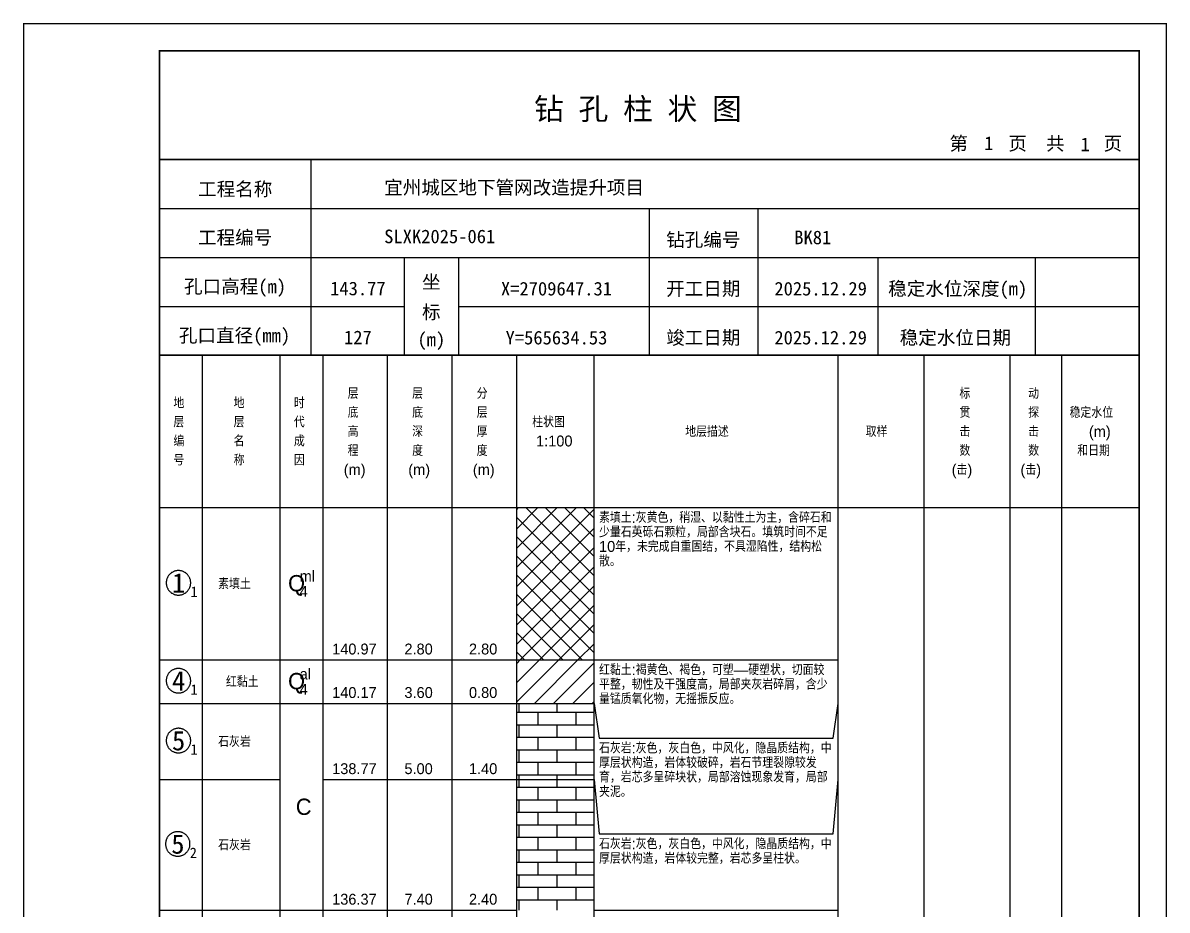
# Model space of a CAD drawing. Header units: millimetres. Extents: x 12489 to 89920, y 4630 to 4927.
# Drawn here: x 30089.3 to 30299.6, y 4763.7 to 4926.8 of the extents above; entities that cross this region are included whole.
import ezdxf
from ezdxf.enums import TextEntityAlignment as Align

# ---------------------------------------------------------------- set-up
doc = ezdxf.new("R2010")
doc.units = ezdxf.units.MM
doc.layers.add('ZZT_TC', color=7, linetype='Continuous')
doc.styles.add('成果图图块', font='', dxfattribs={"height": 2.5})
doc.styles.add('成果图模板', font='')
doc.styles.add('成果图模板标题', font='simhei.ttf')
doc.styles.add('成果图表体', font='Comfont.shx', dxfattribs={"height": 2, "bigfont": 'Hztxt12a.shx'})
doc.styles.get('成果图图块').set_extended_font_data('FangSong_GB2312')
doc.styles.get('成果图模板').set_extended_font_data('FangSong_GB2312')
pattern_1 = [(0, (0, 0), (0, 2.3), []), (90, (0, 0), (-3.5, 2.3), [2.3, -2.3])]

# ---------------------------------------------------------------- blocks, each defined once
blk = doc.blocks.new('DCBH-1-1-1104', base_point=(0.3, -0.11))
at = {"layer": 'ZZT_TC', "color": 7}
blk.add_polyline3d([(-0.19, 2.31, 0), (-0.3, 2.31, 0), (-0.41, 2.3, 0), (-0.52, 2.29, 0), (-0.63, 2.27, 0), (-0.73, 2.24, 0), (-0.84, 2.21, 0), (-0.95, 2.18, 0), (-1.05, 2.14, 0), (-1.15, 2.09, 0), (-1.25, 2.04, 0), (-1.35, 1.99, 0), (-1.44, 1.93, 0), (-1.53, 1.87, 0), (-1.62, 1.8, 0), (-1.7, 1.73, 0), (-1.78, 1.65, 0), (-1.86, 1.57, 0), (-1.93, 1.49, 0), (-2, 1.4, 0), (-2.06, 1.31, 0), (-2.12, 1.22, 0), (-2.17, 1.12, 0), (-2.22, 1.02, 0), (-2.27, 0.92, 0), (-2.31, 0.82, 0), (-2.34, 0.71, 0), (-2.37, 0.61, 0), (-2.4, 0.5, 0), (-2.41, 0.39, 0), (-2.43, 0.28, 0), (-2.44, 0.17, 0), (-2.44, 0.06, 0), (-2.44, -0.05, 0), (-2.43, -0.16, 0), (-2.41, -0.27, 0), (-2.4, -0.38, 0), (-2.37, -0.49, 0), (-2.34, -0.6, 0), (-2.31, -0.7, 0), (-2.27, -0.8, 0), (-2.22, -0.9, 0), (-2.17, -1, 0), (-2.12, -1.1, 0), (-2.06, -1.19, 0), (-2, -1.28, 0), (-1.93, -1.37, 0), (-1.86, -1.45, 0), (-1.78, -1.53, 0), (-1.7, -1.61, 0), (-1.62, -1.68, 0), (-1.53, -1.75, 0), (-1.44, -1.81, 0), (-1.35, -1.87, 0), (-1.25, -1.93, 0), (-1.15, -1.98, 0), (-1.05, -2.02, 0), (-0.95, -2.06, 0), (-0.84, -2.1, 0), (-0.73, -2.13, 0), (-0.63, -2.15, 0), (-0.52, -2.17, 0), (-0.41, -2.18, 0), (-0.3, -2.19, 0), (-0.19, -2.19, 0), (-0.08, -2.19, 0), (0.03, -2.18, 0), (0.14, -2.17, 0), (0.25, -2.15, 0), (0.36, -2.13, 0), (0.47, -2.1, 0), (0.57, -2.06, 0), (0.67, -2.02, 0), (0.77, -1.98, 0), (0.87, -1.93, 0), (0.97, -1.87, 0), (1.06, -1.81, 0), (1.15, -1.75, 0), (1.24, -1.68, 0), (1.32, -1.61, 0), (1.4, -1.53, 0), (1.48, -1.45, 0), (1.55, -1.37, 0), (1.62, -1.28, 0), (1.68, -1.19, 0), (1.74, -1.1, 0), (1.8, -1, 0), (1.85, -0.9, 0), (1.89, -0.8, 0), (1.93, -0.7, 0), (1.97, -0.6, 0), (2, -0.49, 0), (2.02, -0.38, 0), (2.04, -0.27, 0), (2.05, -0.16, 0), (2.06, -0.05, 0), (2.06, 0.06, 0), (2.06, 0.17, 0), (2.05, 0.28, 0), (2.04, 0.39, 0), (2.02, 0.5, 0), (2, 0.61, 0), (1.97, 0.71, 0), (1.93, 0.82, 0), (1.89, 0.92, 0), (1.85, 1.02, 0), (1.8, 1.12, 0), (1.74, 1.22, 0), (1.68, 1.31, 0), (1.62, 1.4, 0), (1.55, 1.49, 0), (1.48, 1.57, 0), (1.4, 1.65, 0), (1.32, 1.73, 0), (1.24, 1.8, 0), (1.15, 1.87, 0), (1.06, 1.93, 0), (0.97, 1.99, 0), (0.87, 2.04, 0), (0.77, 2.09, 0), (0.67, 2.14, 0), (0.57, 2.18, 0), (0.47, 2.21, 0), (0.36, 2.24, 0), (0.25, 2.27, 0), (0.14, 2.29, 0), (0.03, 2.3, 0), (-0.08, 2.31, 0), (-0.19, 2.31, 0)], dxfattribs=at)
at = {"style": '成果图图块'}
blk.add_text('1', height=3.57, dxfattribs=at).set_placement((-0.16, -1.74), align=Align.CENTER)
blk.add_text('1', height=1.91, dxfattribs=at).set_placement((2.03, -2.53))
blk = doc.blocks.new('DCBH-1-1-1105', base_point=(0.3, -0.11))
at = {"layer": 'ZZT_TC', "color": 7}
blk.add_polyline3d([(-0.19, 2.31, 0), (-0.3, 2.31, 0), (-0.41, 2.3, 0), (-0.52, 2.29, 0), (-0.63, 2.27, 0), (-0.73, 2.24, 0), (-0.84, 2.21, 0), (-0.95, 2.18, 0), (-1.05, 2.14, 0), (-1.15, 2.09, 0), (-1.25, 2.04, 0), (-1.35, 1.99, 0), (-1.44, 1.93, 0), (-1.53, 1.87, 0), (-1.62, 1.8, 0), (-1.7, 1.73, 0), (-1.78, 1.65, 0), (-1.86, 1.57, 0), (-1.93, 1.49, 0), (-2, 1.4, 0), (-2.06, 1.31, 0), (-2.12, 1.22, 0), (-2.17, 1.12, 0), (-2.22, 1.02, 0), (-2.27, 0.92, 0), (-2.31, 0.82, 0), (-2.34, 0.71, 0), (-2.37, 0.61, 0), (-2.4, 0.5, 0), (-2.41, 0.39, 0), (-2.43, 0.28, 0), (-2.44, 0.17, 0), (-2.44, 0.06, 0), (-2.44, -0.05, 0), (-2.43, -0.16, 0), (-2.41, -0.27, 0), (-2.4, -0.38, 0), (-2.37, -0.49, 0), (-2.34, -0.6, 0), (-2.31, -0.7, 0), (-2.27, -0.8, 0), (-2.22, -0.9, 0), (-2.17, -1, 0), (-2.12, -1.1, 0), (-2.06, -1.19, 0), (-2, -1.28, 0), (-1.93, -1.37, 0), (-1.86, -1.45, 0), (-1.78, -1.53, 0), (-1.7, -1.61, 0), (-1.62, -1.68, 0), (-1.53, -1.75, 0), (-1.44, -1.81, 0), (-1.35, -1.87, 0), (-1.25, -1.93, 0), (-1.15, -1.98, 0), (-1.05, -2.02, 0), (-0.95, -2.06, 0), (-0.84, -2.1, 0), (-0.73, -2.13, 0), (-0.63, -2.15, 0), (-0.52, -2.17, 0), (-0.41, -2.18, 0), (-0.3, -2.19, 0), (-0.19, -2.19, 0), (-0.08, -2.19, 0), (0.03, -2.18, 0), (0.14, -2.17, 0), (0.25, -2.15, 0), (0.36, -2.13, 0), (0.47, -2.1, 0), (0.57, -2.06, 0), (0.67, -2.02, 0), (0.77, -1.98, 0), (0.87, -1.93, 0), (0.97, -1.87, 0), (1.06, -1.81, 0), (1.15, -1.75, 0), (1.24, -1.68, 0), (1.32, -1.61, 0), (1.4, -1.53, 0), (1.48, -1.45, 0), (1.55, -1.37, 0), (1.62, -1.28, 0), (1.68, -1.19, 0), (1.74, -1.1, 0), (1.8, -1, 0), (1.85, -0.9, 0), (1.89, -0.8, 0), (1.93, -0.7, 0), (1.97, -0.6, 0), (2, -0.49, 0), (2.02, -0.38, 0), (2.04, -0.27, 0), (2.05, -0.16, 0), (2.06, -0.05, 0), (2.06, 0.06, 0), (2.06, 0.17, 0), (2.05, 0.28, 0), (2.04, 0.39, 0), (2.02, 0.5, 0), (2, 0.61, 0), (1.97, 0.71, 0), (1.93, 0.82, 0), (1.89, 0.92, 0), (1.85, 1.02, 0), (1.8, 1.12, 0), (1.74, 1.22, 0), (1.68, 1.31, 0), (1.62, 1.4, 0), (1.55, 1.49, 0), (1.48, 1.57, 0), (1.4, 1.65, 0), (1.32, 1.73, 0), (1.24, 1.8, 0), (1.15, 1.87, 0), (1.06, 1.93, 0), (0.97, 1.99, 0), (0.87, 2.04, 0), (0.77, 2.09, 0), (0.67, 2.14, 0), (0.57, 2.18, 0), (0.47, 2.21, 0), (0.36, 2.24, 0), (0.25, 2.27, 0), (0.14, 2.29, 0), (0.03, 2.3, 0), (-0.08, 2.31, 0), (-0.19, 2.31, 0)], dxfattribs=at)
at = {"style": '成果图图块'}
blk.add_text('4', height=3.57, dxfattribs=at).set_placement((-0.16, -1.74), align=Align.CENTER)
blk.add_text('1', height=1.91, dxfattribs=at).set_placement((2.03, -2.53))
blk = doc.blocks.new('DCBH-1-1-1106', base_point=(0.3, -0.11))
at = {"layer": 'ZZT_TC', "color": 7}
blk.add_polyline3d([(-0.19, 2.31, 0), (-0.3, 2.31, 0), (-0.41, 2.3, 0), (-0.52, 2.29, 0), (-0.63, 2.27, 0), (-0.73, 2.24, 0), (-0.84, 2.21, 0), (-0.95, 2.18, 0), (-1.05, 2.14, 0), (-1.15, 2.09, 0), (-1.25, 2.04, 0), (-1.35, 1.99, 0), (-1.44, 1.93, 0), (-1.53, 1.87, 0), (-1.62, 1.8, 0), (-1.7, 1.73, 0), (-1.78, 1.65, 0), (-1.86, 1.57, 0), (-1.93, 1.49, 0), (-2, 1.4, 0), (-2.06, 1.31, 0), (-2.12, 1.22, 0), (-2.17, 1.12, 0), (-2.22, 1.02, 0), (-2.27, 0.92, 0), (-2.31, 0.82, 0), (-2.34, 0.71, 0), (-2.37, 0.61, 0), (-2.4, 0.5, 0), (-2.41, 0.39, 0), (-2.43, 0.28, 0), (-2.44, 0.17, 0), (-2.44, 0.06, 0), (-2.44, -0.05, 0), (-2.43, -0.16, 0), (-2.41, -0.27, 0), (-2.4, -0.38, 0), (-2.37, -0.49, 0), (-2.34, -0.6, 0), (-2.31, -0.7, 0), (-2.27, -0.8, 0), (-2.22, -0.9, 0), (-2.17, -1, 0), (-2.12, -1.1, 0), (-2.06, -1.19, 0), (-2, -1.28, 0), (-1.93, -1.37, 0), (-1.86, -1.45, 0), (-1.78, -1.53, 0), (-1.7, -1.61, 0), (-1.62, -1.68, 0), (-1.53, -1.75, 0), (-1.44, -1.81, 0), (-1.35, -1.87, 0), (-1.25, -1.93, 0), (-1.15, -1.98, 0), (-1.05, -2.02, 0), (-0.95, -2.06, 0), (-0.84, -2.1, 0), (-0.73, -2.13, 0), (-0.63, -2.15, 0), (-0.52, -2.17, 0), (-0.41, -2.18, 0), (-0.3, -2.19, 0), (-0.19, -2.19, 0), (-0.08, -2.19, 0), (0.03, -2.18, 0), (0.14, -2.17, 0), (0.25, -2.15, 0), (0.36, -2.13, 0), (0.47, -2.1, 0), (0.57, -2.06, 0), (0.67, -2.02, 0), (0.77, -1.98, 0), (0.87, -1.93, 0), (0.97, -1.87, 0), (1.06, -1.81, 0), (1.15, -1.75, 0), (1.24, -1.68, 0), (1.32, -1.61, 0), (1.4, -1.53, 0), (1.48, -1.45, 0), (1.55, -1.37, 0), (1.62, -1.28, 0), (1.68, -1.19, 0), (1.74, -1.1, 0), (1.8, -1, 0), (1.85, -0.9, 0), (1.89, -0.8, 0), (1.93, -0.7, 0), (1.97, -0.6, 0), (2, -0.49, 0), (2.02, -0.38, 0), (2.04, -0.27, 0), (2.05, -0.16, 0), (2.06, -0.05, 0), (2.06, 0.06, 0), (2.06, 0.17, 0), (2.05, 0.28, 0), (2.04, 0.39, 0), (2.02, 0.5, 0), (2, 0.61, 0), (1.97, 0.71, 0), (1.93, 0.82, 0), (1.89, 0.92, 0), (1.85, 1.02, 0), (1.8, 1.12, 0), (1.74, 1.22, 0), (1.68, 1.31, 0), (1.62, 1.4, 0), (1.55, 1.49, 0), (1.48, 1.57, 0), (1.4, 1.65, 0), (1.32, 1.73, 0), (1.24, 1.8, 0), (1.15, 1.87, 0), (1.06, 1.93, 0), (0.97, 1.99, 0), (0.87, 2.04, 0), (0.77, 2.09, 0), (0.67, 2.14, 0), (0.57, 2.18, 0), (0.47, 2.21, 0), (0.36, 2.24, 0), (0.25, 2.27, 0), (0.14, 2.29, 0), (0.03, 2.3, 0), (-0.08, 2.31, 0), (-0.19, 2.31, 0)], dxfattribs=at)
at = {"style": '成果图图块'}
blk.add_text('5', height=3.57, dxfattribs=at).set_placement((-0.16, -1.74), align=Align.CENTER)
blk.add_text('1', height=1.91, dxfattribs=at).set_placement((2.03, -2.53))
blk = doc.blocks.new('DCBH-1-1-1107', base_point=(0.43, -0.11))
at = {"layer": 'ZZT_TC', "color": 7}
blk.add_polyline3d([(-0.19, 2.31, 0), (-0.3, 2.31, 0), (-0.41, 2.3, 0), (-0.52, 2.29, 0), (-0.63, 2.27, 0), (-0.73, 2.24, 0), (-0.84, 2.21, 0), (-0.95, 2.18, 0), (-1.05, 2.14, 0), (-1.15, 2.09, 0), (-1.25, 2.04, 0), (-1.35, 1.99, 0), (-1.44, 1.93, 0), (-1.53, 1.87, 0), (-1.62, 1.8, 0), (-1.7, 1.73, 0), (-1.78, 1.65, 0), (-1.86, 1.57, 0), (-1.93, 1.49, 0), (-2, 1.4, 0), (-2.06, 1.31, 0), (-2.12, 1.22, 0), (-2.17, 1.12, 0), (-2.22, 1.02, 0), (-2.27, 0.92, 0), (-2.31, 0.82, 0), (-2.34, 0.71, 0), (-2.37, 0.61, 0), (-2.4, 0.5, 0), (-2.41, 0.39, 0), (-2.43, 0.28, 0), (-2.44, 0.17, 0), (-2.44, 0.06, 0), (-2.44, -0.05, 0), (-2.43, -0.16, 0), (-2.41, -0.27, 0), (-2.4, -0.38, 0), (-2.37, -0.49, 0), (-2.34, -0.6, 0), (-2.31, -0.7, 0), (-2.27, -0.8, 0), (-2.22, -0.9, 0), (-2.17, -1, 0), (-2.12, -1.1, 0), (-2.06, -1.19, 0), (-2, -1.28, 0), (-1.93, -1.37, 0), (-1.86, -1.45, 0), (-1.78, -1.53, 0), (-1.7, -1.61, 0), (-1.62, -1.68, 0), (-1.53, -1.75, 0), (-1.44, -1.81, 0), (-1.35, -1.87, 0), (-1.25, -1.93, 0), (-1.15, -1.98, 0), (-1.05, -2.02, 0), (-0.95, -2.06, 0), (-0.84, -2.1, 0), (-0.73, -2.13, 0), (-0.63, -2.15, 0), (-0.52, -2.17, 0), (-0.41, -2.18, 0), (-0.3, -2.19, 0), (-0.19, -2.19, 0), (-0.08, -2.19, 0), (0.03, -2.18, 0), (0.14, -2.17, 0), (0.25, -2.15, 0), (0.36, -2.13, 0), (0.47, -2.1, 0), (0.57, -2.06, 0), (0.67, -2.02, 0), (0.77, -1.98, 0), (0.87, -1.93, 0), (0.97, -1.87, 0), (1.06, -1.81, 0), (1.15, -1.75, 0), (1.24, -1.68, 0), (1.32, -1.61, 0), (1.4, -1.53, 0), (1.48, -1.45, 0), (1.55, -1.37, 0), (1.62, -1.28, 0), (1.68, -1.19, 0), (1.74, -1.1, 0), (1.8, -1, 0), (1.85, -0.9, 0), (1.89, -0.8, 0), (1.93, -0.7, 0), (1.97, -0.6, 0), (2, -0.49, 0), (2.02, -0.38, 0), (2.04, -0.27, 0), (2.05, -0.16, 0), (2.06, -0.05, 0), (2.06, 0.06, 0), (2.06, 0.17, 0), (2.05, 0.28, 0), (2.04, 0.39, 0), (2.02, 0.5, 0), (2, 0.61, 0), (1.97, 0.71, 0), (1.93, 0.82, 0), (1.89, 0.92, 0), (1.85, 1.02, 0), (1.8, 1.12, 0), (1.74, 1.22, 0), (1.68, 1.31, 0), (1.62, 1.4, 0), (1.55, 1.49, 0), (1.48, 1.57, 0), (1.4, 1.65, 0), (1.32, 1.73, 0), (1.24, 1.8, 0), (1.15, 1.87, 0), (1.06, 1.93, 0), (0.97, 1.99, 0), (0.87, 2.04, 0), (0.77, 2.09, 0), (0.67, 2.14, 0), (0.57, 2.18, 0), (0.47, 2.21, 0), (0.36, 2.24, 0), (0.25, 2.27, 0), (0.14, 2.29, 0), (0.03, 2.3, 0), (-0.08, 2.31, 0), (-0.19, 2.31, 0)], dxfattribs=at)
at = {"style": '成果图图块'}
blk.add_text('5', height=3.57, dxfattribs=at).set_placement((-0.16, -1.74), align=Align.CENTER)
blk.add_text('2', height=1.91, dxfattribs=at).set_placement((2.03, -2.53))
blk = doc.blocks.new('钻孔柱状图路桥昇龙制图梁世成校核莫家里.dwg81', base_point=(25, 236))
for p, q in [((52.82, 236), (52.82, 272)), ((25, 263), (205, 263)), ((115, 236), (115, 263)), ((135, 236), (135, 263)), ((25, 254), (205, 254)), ((70, 236), (70, 254)), ((80, 236), (80, 254)), ((157, 236), (157, 254)), ((185.95, 236), (185.95, 254)), ((25, 245), (70, 245)), ((80, 245), (205, 245))]:
    blk.add_line(p, q)
for points, const_width in [([(0, 0), (210, 0), (210, 297), (0, 297)], 0.25), ([(25, 5), (205, 5), (205, 292), (25, 292)], 0.3)]:
    blk.add_lwpolyline(points, close=True, dxfattribs=dict(const_width=const_width))
at = {"const_width": 0.3}
for points in [[(25, 272), (205, 272)], [(25, 236), (205, 236)]]:
    blk.add_lwpolyline(points, dxfattribs=at)
for s, height, style, p in [('钻 孔 柱 状 图', 4, '成果图模板标题', (93.8, 279.31)), ('第', 2.5, '成果图模板', (170.12, 273.7)), ('页', 2.5, '成果图模板', (180.96, 273.7)), ('共', 2.5, '成果图模板', (187.88, 273.7)), ('页', 2.5, '成果图模板', (198.44, 273.7)), ('工程名称', 2.5, '成果图模板', (32.07, 265.32)), ('宜州城区地下管网改造提升项目', 2.5, '成果图模板', (66.26, 265.61)), ('工程编号', 2.5, '成果图模板', (32.05, 256.41)), ('SLXK2025-061', 2.5, '成果图模板', (66.26, 256.61)), ('钻孔编号', 2.5, '成果图模板', (118.08, 256)), ('BK81', 2.5, '成果图模板', (141.61, 256.43)), ('孔口高程(m)', 2.5, '成果图模板', (29.48, 247.41)), ('坐', 2.5, '成果图模板', (73.21, 248.24)), ('开工日期', 2.5, '成果图模板', (118.08, 247)), ('稳定水位深度(m)', 2.5, '成果图模板', (158.86, 247)), ('标', 2.5, '成果图模板', (73.21, 242.7)), ('孔口直径(mm)', 2.5, '成果图模板', (28.54, 238.41)), ('(m) ', 2.5, '成果图模板', (72.38, 237.65)), ('竣工日期', 2.5, '成果图模板', (118.08, 238)), ('稳定水位日期', 2.5, '成果图模板', (160.99, 238))]:
    blk.add_text(s, height=height, dxfattribs=dict(style=style)).set_placement(p)
at = {"style": '成果图模板'}
for s, p in [('1', (177.35, 273.74)), ('1', (195.08, 273.53)), ('143.77', (61.43, 247.04)), ('X=2709647.31', (97.92, 247)), ('2025.12.29', (146.46, 247)), ('127', (61.43, 238.04)), ('Y=565634.53', (97.92, 238)), ('2025.12.29', (146.46, 238))]:
    blk.add_text(s, height=2.5, dxfattribs=at).set_placement(p, align=Align.CENTER)

msp = doc.modelspace()

# ---------------------------------------------------------------- hatches: boundary and pattern name
at = {"linetype": 'Continuous'}
h = msp.add_hatch(dxfattribs=at)
h.set_pattern_fill('GKSTT', scale=0.5, style=0, pattern_type=2)
h.set_pattern_definition([(45, (0, 0), (-1.76776695, 1.76776695), []), (135, (0, 0), (-1.76776695, -1.76776695), [])])
h.paths.add_polyline_path([(30180.06, 4809.71), (30194.29, 4809.71), (30194.29, 4837.71), (30180.06, 4837.71)])
h = msp.add_hatch(dxfattribs=at)
h.set_pattern_fill('GKNXT', scale=0.5, style=0, pattern_type=2)
h.set_pattern_definition([(45, (0, 0), (-1.76776695, 1.76776695), [])])
h.paths.add_polyline_path([(30180.06, 4801.71), (30194.29, 4801.71), (30194.29, 4809.71), (30180.06, 4809.71)])
h = msp.add_hatch(dxfattribs=at)
h.set_pattern_fill('GKSHY', scale=0.5, style=0, pattern_type=2)
h.set_pattern_definition(pattern_1)
h.paths.add_polyline_path([(30180.06, 4787.71), (30194.29, 4787.71), (30194.29, 4801.71), (30180.06, 4801.71)])
h = msp.add_hatch(dxfattribs=at)
h.set_pattern_fill('GKSHY', scale=0.5, style=0, pattern_type=2)
h.set_pattern_definition(pattern_1)
h.paths.add_polyline_path([(30180.06, 4763.71), (30194.29, 4763.71), (30194.29, 4787.71), (30180.06, 4787.71)])

# ---------------------------------------------------------------- linework, layer by layer
at = {"color": 0}
for p, q in [((30114.45, 4837.71), (30122.35, 4837.71)), ((30114.45, 4809.71), (30114.45, 4837.71)), ((30122.35, 4809.71), (30122.35, 4837.71)), ((30114.45, 4809.71), (30122.35, 4809.71)), ((30114.45, 4809.71), (30122.35, 4809.71)), ((30114.45, 4801.71), (30114.45, 4809.71)), ((30122.35, 4801.71), (30122.35, 4809.71)), ((30114.45, 4801.71), (30122.35, 4801.71)), ((30114.45, 4801.71), (30122.35, 4801.71)), ((30114.45, 4787.71), (30114.45, 4801.71)), ((30122.35, 4787.71), (30122.35, 4801.71)), ((30114.45, 4787.71), (30122.35, 4787.71)), ((30114.45, 4787.71), (30122.35, 4787.71)), ((30114.45, 4763.71), (30114.45, 4787.71)), ((30122.35, 4763.71), (30122.35, 4787.71)), ((30114.45, 4763.71), (30122.35, 4763.71))]:
    msp.add_line(p, q, dxfattribs=at)
for points in [[(30114.45, 4865.71), (30122.35, 4865.71)], [(30114.45, 4837.71), (30114.45, 4865.71)], [(30122.35, 4837.71), (30122.35, 4865.71)], [(30122.35, 4865.71), (30136.58, 4865.71)], [(30122.35, 4837.71), (30122.35, 4865.71)], [(30136.58, 4837.71), (30136.58, 4865.71)], [(30136.58, 4865.71), (30144.49, 4865.71)], [(30136.58, 4837.71), (30136.58, 4865.71)], [(30144.49, 4837.71), (30144.49, 4865.71)], [(30144.49, 4865.71), (30156.35, 4865.71)], [(30144.49, 4837.71), (30144.49, 4865.71)], [(30156.35, 4837.71), (30156.35, 4865.71)], [(30156.35, 4865.71), (30168.2, 4865.71)], [(30156.35, 4837.71), (30156.35, 4865.71)], [(30168.2, 4837.71), (30168.2, 4865.71)], [(30168.2, 4865.71), (30180.06, 4865.71)], [(30168.2, 4837.71), (30168.2, 4865.71)], [(30180.06, 4837.71), (30180.06, 4865.71)], [(30180.06, 4865.71), (30194.29, 4865.71)], [(30180.06, 4837.71), (30180.06, 4865.71)], [(30194.29, 4837.71), (30194.29, 4865.71)], [(30194.29, 4865.71), (30239.11, 4865.71)], [(30194.29, 4837.71), (30194.29, 4865.71)], [(30239.11, 4837.71), (30239.11, 4865.71)], [(30239.11, 4865.71), (30254.92, 4865.71)], [(30239.11, 4837.71), (30239.11, 4865.71)], [(30254.92, 4837.71), (30254.92, 4865.71)], [(30254.92, 4865.71), (30270.73, 4865.71)], [(30254.92, 4837.71), (30254.92, 4865.71)], [(30270.73, 4837.71), (30270.73, 4865.71)], [(30270.73, 4865.71), (30280.22, 4865.71)], [(30270.73, 4837.71), (30270.73, 4865.71)], [(30280.22, 4837.71), (30280.22, 4865.71)], [(30280.22, 4865.71), (30294.45, 4865.71)], [(30280.22, 4837.71), (30280.22, 4865.71)], [(30294.45, 4837.71), (30294.45, 4865.71)], [(30114.45, 4837.71), (30122.35, 4837.71)], [(30114.45, 4643.71), (30114.45, 4837.71)], [(30114.45, 4837.71), (30122.35, 4837.71)], [(30122.35, 4643.71), (30122.35, 4837.71)], [(30122.35, 4837.71), (30136.58, 4837.71)], [(30122.35, 4643.71), (30122.35, 4837.71)], [(30122.35, 4837.71), (30136.58, 4837.71)], [(30122.35, 4837.71), (30136.58, 4837.71)], [(30122.35, 4809.71), (30122.35, 4837.71)], [(30136.58, 4643.71), (30136.58, 4837.71)], [(30136.58, 4809.71), (30136.58, 4837.71)], [(30136.58, 4837.71), (30144.49, 4837.71)], [(30136.58, 4643.71), (30136.58, 4837.71)], [(30136.58, 4837.71), (30144.49, 4837.71)], [(30136.58, 4837.71), (30144.49, 4837.71)], [(30136.58, 4809.71), (30136.58, 4837.71)], [(30144.49, 4643.71), (30144.49, 4837.71)], [(30144.49, 4809.71), (30144.49, 4837.71)], [(30144.49, 4837.71), (30156.35, 4837.71)], [(30144.49, 4643.71), (30144.49, 4837.71)], [(30144.49, 4837.71), (30156.35, 4837.71)], [(30144.49, 4837.71), (30156.35, 4837.71)], [(30144.49, 4809.71), (30144.49, 4837.71)], [(30156.35, 4643.71), (30156.35, 4837.71)], [(30156.35, 4809.71), (30156.35, 4837.71)], [(30156.35, 4837.71), (30168.2, 4837.71)], [(30156.35, 4643.71), (30156.35, 4837.71)], [(30156.35, 4837.71), (30168.2, 4837.71)], [(30156.35, 4837.71), (30168.2, 4837.71)], [(30156.35, 4809.71), (30156.35, 4837.71)], [(30168.2, 4643.71), (30168.2, 4837.71)], [(30168.2, 4809.71), (30168.2, 4837.71)], [(30168.2, 4837.71), (30180.06, 4837.71)], [(30168.2, 4643.71), (30168.2, 4837.71)], [(30168.2, 4837.71), (30180.06, 4837.71)], [(30168.2, 4837.71), (30180.06, 4837.71)], [(30168.2, 4809.71), (30168.2, 4837.71)], [(30180.06, 4643.71), (30180.06, 4837.71)], [(30180.06, 4809.71), (30180.06, 4837.71)], [(30180.06, 4837.71), (30194.29, 4837.71)], [(30180.06, 4643.71), (30180.06, 4837.71)], [(30180.06, 4837.71), (30194.29, 4837.71)], [(30194.29, 4643.71), (30194.29, 4837.71)], [(30194.29, 4837.71), (30239.11, 4837.71)], [(30194.29, 4643.71), (30194.29, 4837.71)], [(30194.29, 4837.71), (30239.11, 4837.71)], [(30194.29, 4837.71), (30239.11, 4837.71)], [(30194.29, 4809.71), (30194.29, 4837.71)], [(30239.11, 4643.71), (30239.11, 4837.71)], [(30239.11, 4809.71), (30239.11, 4837.71)], [(30239.11, 4837.71), (30254.92, 4837.71)], [(30239.11, 4643.71), (30239.11, 4837.71)], [(30239.11, 4837.71), (30254.92, 4837.71)], [(30254.92, 4643.71), (30254.92, 4837.71)], [(30254.92, 4837.71), (30270.73, 4837.71)], [(30254.92, 4643.71), (30254.92, 4837.71)], [(30254.92, 4837.71), (30270.73, 4837.71)], [(30270.73, 4643.71), (30270.73, 4837.71)], [(30270.73, 4837.71), (30280.22, 4837.71)], [(30270.73, 4643.71), (30270.73, 4837.71)], [(30270.73, 4837.71), (30280.22, 4837.71)], [(30280.22, 4643.71), (30280.22, 4837.71)], [(30280.22, 4837.71), (30294.45, 4837.71)], [(30280.22, 4643.71), (30280.22, 4837.71)], [(30280.22, 4837.71), (30294.45, 4837.71)], [(30294.45, 4643.71), (30294.45, 4837.71)], [(30122.35, 4809.71), (30136.58, 4809.71)], [(30122.35, 4809.71), (30136.58, 4809.71)], [(30122.35, 4801.71), (30122.35, 4809.71)], [(30136.58, 4801.71), (30136.58, 4809.71)], [(30136.58, 4809.71), (30144.49, 4809.71)], [(30136.58, 4809.71), (30144.49, 4809.71)], [(30136.58, 4801.71), (30136.58, 4809.71)], [(30144.49, 4801.71), (30144.49, 4809.71)], [(30144.49, 4809.71), (30156.35, 4809.71)], [(30144.49, 4809.71), (30156.35, 4809.71)], [(30144.49, 4801.71), (30144.49, 4809.71)], [(30156.35, 4801.71), (30156.35, 4809.71)], [(30156.35, 4809.71), (30168.2, 4809.71)], [(30156.35, 4809.71), (30168.2, 4809.71)], [(30156.35, 4801.71), (30156.35, 4809.71)], [(30168.2, 4801.71), (30168.2, 4809.71)], [(30168.2, 4809.71), (30180.06, 4809.71)], [(30168.2, 4809.71), (30180.06, 4809.71)], [(30168.2, 4801.71), (30168.2, 4809.71)], [(30180.06, 4801.71), (30180.06, 4809.71)], [(30194.29, 4809.71), (30239.11, 4809.71)], [(30194.29, 4801.71), (30194.29, 4809.71)], [(30239.11, 4801.71), (30239.11, 4809.71)], [(30122.35, 4801.71), (30136.58, 4801.71)], [(30122.35, 4801.71), (30136.58, 4801.71)], [(30122.35, 4787.71), (30122.35, 4801.71)], [(30136.58, 4787.71), (30136.58, 4801.71)], [(30136.58, 4801.71), (30144.49, 4801.71)], [(30136.58, 4801.71), (30144.49, 4801.71)], [(30136.58, 4763.71), (30136.58, 4801.71)], [(30144.49, 4763.71), (30144.49, 4801.71)], [(30144.49, 4801.71), (30156.35, 4801.71)], [(30144.49, 4801.71), (30156.35, 4801.71)], [(30144.49, 4787.71), (30144.49, 4801.71)], [(30156.35, 4787.71), (30156.35, 4801.71)], [(30156.35, 4801.71), (30168.2, 4801.71)], [(30156.35, 4801.71), (30168.2, 4801.71)], [(30156.35, 4787.71), (30156.35, 4801.71)], [(30168.2, 4787.71), (30168.2, 4801.71)], [(30168.2, 4801.71), (30180.06, 4801.71)], [(30168.2, 4801.71), (30180.06, 4801.71)], [(30168.2, 4787.71), (30168.2, 4801.71)], [(30180.06, 4787.71), (30180.06, 4801.71)], [(30194.29, 4801.71), (30195.19, 4795.31)], [(30194.29, 4787.71), (30194.29, 4801.71)], [(30238.22, 4795.31), (30239.11, 4801.71)], [(30239.11, 4787.71), (30239.11, 4801.71)], [(30195.19, 4795.31), (30238.22, 4795.31)], [(30122.35, 4787.71), (30136.58, 4787.71)], [(30122.35, 4787.71), (30136.58, 4787.71)], [(30122.35, 4763.71), (30122.35, 4787.71)], [(30136.58, 4763.71), (30136.58, 4787.71)], [(30144.49, 4787.71), (30156.35, 4787.71)], [(30144.49, 4787.71), (30156.35, 4787.71)], [(30144.49, 4763.71), (30144.49, 4787.71)], [(30156.35, 4763.71), (30156.35, 4787.71)], [(30156.35, 4787.71), (30168.2, 4787.71)], [(30156.35, 4787.71), (30168.2, 4787.71)], [(30156.35, 4763.71), (30156.35, 4787.71)], [(30168.2, 4763.71), (30168.2, 4787.71)], [(30168.2, 4787.71), (30180.06, 4787.71)], [(30168.2, 4787.71), (30180.06, 4787.71)], [(30168.2, 4763.71), (30168.2, 4787.71)], [(30180.06, 4763.71), (30180.06, 4787.71)], [(30194.29, 4787.71), (30195.19, 4777.71)], [(30194.29, 4763.71), (30194.29, 4787.71)], [(30238.22, 4777.71), (30239.11, 4787.71)], [(30239.11, 4763.71), (30239.11, 4787.71)], [(30195.19, 4777.71), (30238.22, 4777.71)], [(30122.35, 4763.71), (30136.58, 4763.71)], [(30136.58, 4763.71), (30144.49, 4763.71)], [(30144.49, 4763.71), (30156.35, 4763.71)], [(30156.35, 4763.71), (30168.2, 4763.71)], [(30168.2, 4763.71), (30180.06, 4763.71)], [(30194.29, 4763.71), (30239.11, 4763.71)]]:
    msp.add_lwpolyline(points, dxfattribs=at)
at = {"color": 7, "flags": 128}
for points in [[(30180.06, 4809.71), (30194.29, 4809.71)], [(30180.06, 4801.71), (30194.29, 4801.71)], [(30180.06, 4787.71), (30194.29, 4787.71)]]:
    msp.add_lwpolyline(points, dxfattribs=at)

# ---------------------------------------------------------------- block references
for name, p in [('钻孔柱状图路桥昇龙制图梁世成校核莫家里.dwg81', (30114.45, 4865.71)), ('DCBH-1-1-1104', (30118.4, 4823.71)), ('DCBH-1-1-1105', (30118.4, 4805.71)), ('DCBH-1-1-1106', (30118.4, 4794.71)), ('DCBH-1-1-1107', (30118.4, 4775.71))]:
    msp.add_blockref(name, p)

# ---------------------------------------------------------------- texts
at = {"color": 0, "style": '成果图表体'}
for s, height, p in [('层', 2, (30149, 4857.71)), ('层', 2, (30160.85, 4857.71)), ('分', 2, (30172.71, 4857.71)), ('标', 2, (30261.41, 4857.71)), ('动', 2, (30274.05, 4857.71)), ('地', 2, (30116.98, 4855.96)), ('地', 2, (30128.05, 4855.96)), ('时', 2, (30139.11, 4855.96)), ('底', 2, (30149, 4854.21)), ('底', 2, (30160.85, 4854.21)), ('层', 2, (30172.71, 4854.21)), ('贯', 2, (30261.41, 4854.21)), ('探', 2, (30274.05, 4854.21)), ('稳定水位', 2, (30281.65, 4854.21)), ('层', 2, (30116.98, 4852.46)), ('层', 2, (30128.05, 4852.46)), ('代', 2, (30139.11, 4852.46)), ('高', 2, (30149, 4850.71)), ('深', 2, (30160.85, 4850.71)), ('厚', 2, (30172.71, 4850.71)), ('柱状图', 2, (30182.91, 4852.46)), ('地层描述', 2, (30211.02, 4850.71)), ('取样', 2, (30244.18, 4850.71)), ('击', 2, (30261.41, 4850.71)), ('击', 2, (30274.05, 4850.71)), ('(m)', 2, (30285.2, 4850.71)), ('编', 2, (30116.98, 4848.96)), ('名', 2, (30128.05, 4848.96)), ('成', 2, (30139.11, 4848.96)), ('1:100', 2, (30183.62, 4848.96)), ('程', 2, (30149, 4847.21)), ('度', 2, (30160.85, 4847.21)), ('度', 2, (30172.71, 4847.21)), ('数', 2, (30261.41, 4847.21)), ('数', 2, (30274.05, 4847.21)), ('和日期', 2, (30283.07, 4847.21)), ('号', 2, (30116.98, 4845.46)), ('称', 2, (30128.05, 4845.46)), ('因', 2, (30139.11, 4845.46)), ('(m)', 2, (30148.28, 4843.71)), ('(m)', 2, (30160.14, 4843.71)), ('(m)', 2, (30172, 4843.71)), ('(击)', 2, (30259.99, 4843.71)), ('(击)', 2, (30272.63, 4843.71)), ('Q', 3, (30138.05, 4822.31)), ('ml', 2, (30140.18, 4824.11)), ('素填土', 2, (30125.2, 4822.71)), ('4', 2, (30140.18, 4821.31)), ('140.97', 2, (30146.15, 4810.71)), ('2.80', 2, (30159.43, 4810.71)), ('2.80', 2, (30171.29, 4810.71)), ('红黏土', 2, (30126.63, 4804.71)), ('Q', 3, (30138.05, 4804.31)), ('al', 2, (30140.18, 4806.11)), ('4', 2, (30140.18, 4803.31)), ('140.17', 2, (30146.15, 4802.71)), ('3.60', 2, (30159.43, 4802.71)), ('0.80', 2, (30171.29, 4802.71)), ('石灰岩', 2, (30125.2, 4793.71)), ('138.77', 2, (30146.15, 4788.71)), ('5.00', 2, (30159.43, 4788.71)), ('1.40', 2, (30171.29, 4788.71)), ('C', 3, (30139.47, 4781.21)), ('石灰岩', 2, (30125.2, 4774.71)), ('136.37', 2, (30146.15, 4764.71)), ('7.40', 2, (30159.43, 4764.71)), ('2.40', 2, (30171.29, 4764.71))]:
    msp.add_text(s, height=height, dxfattribs=at).set_placement(p)
at = {"color": 0, "char_height": 2, "width": 43.0292, "attachment_point": 1, "line_spacing_factor": 0.8, "style": '成果图表体'}
for s, insert in [('素填土:灰黄色，稍湿、以黏性土为主，含碎石和少量石英砾石颗粒，局部含块石。填筑时间不足10年，未完成自重固结，不具湿陷性，结构松散。', (30195.19, 4836.91)), ('红黏土:褐黄色、褐色，可塑—硬塑状，切面较平整，韧性及干强度高，局部夹灰岩碎屑，含少量锰质氧化物，无摇振反应。', (30195.19, 4808.91)), ('石灰岩:灰色，灰白色，中风化，隐晶质结构，中厚层状构造，岩体较破碎，岩石节理裂隙较发育，岩芯多呈碎块状，局部溶蚀现象发育，局部夹泥。', (30195.19, 4794.51)), ('石灰岩:灰色，灰白色，中风化，隐晶质结构，中厚层状构造，岩体较完整，岩芯多呈柱状。', (30195.19, 4776.91))]:
    msp.add_mtext(s, dxfattribs=dict(at, insert=insert))

doc.saveas('drawing.dxf')
